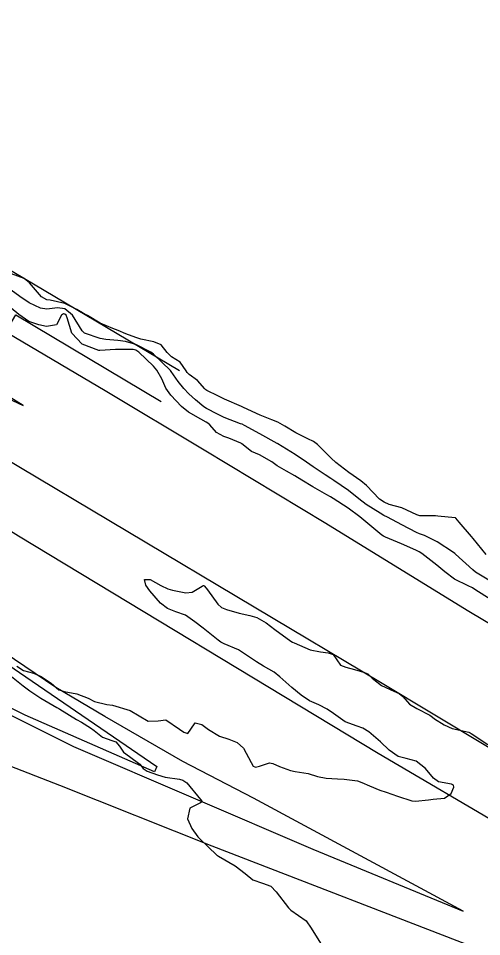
# Model space of a CAD drawing. Header units: metres. Extents: x 286371 to 293043, y 7462578 to 7466404.
# Drawn here: x 286758.4 to 286810.2, y 7466002.9 to 7466105.3 of the extents above; entities that cross this region are included whole.
import ezdxf

# ---------------------------------------------------------------- set-up
doc = ezdxf.new("R2010")
doc.units = ezdxf.units.M
doc.header["$MEASUREMENT"] = 0
for name, color, linetype in [('Canteiro', 45, 'Continuous'), ('Curvas de Nivel 1m', 11, 'Continuous'), ('Pontes_Viadutos_Tubos', 190, 'Continuous'), ('Vias primárias', 230, 'Continuous')]:
    doc.layers.add(name, color=color, linetype=linetype)

msp = doc.modelspace()

# ---------------------------------------------------------------- linework, layer by layer
at = {"layer": 'Canteiro'}
msp.add_lwpolyline([(286723.36, 7466056.87), (286748.83, 7466038.96), (286773.9, 7466021.84), (286773.65, 7466021.23), (286759.2, 7466027.56), (286747.91, 7466033.19), (286739.68, 7466036.96), (286733.76, 7466039.74), (286730.63, 7466040.55), (286723.15, 7466041.86)], close=True, dxfattribs=at)
at = {"layer": 'Curvas de Nivel 1m', "flags": 128}
for points, elevation in [([(286810.69, 7466045.49), (286809.23, 7466047.3), (286809.06, 7466047.52), (286807.68, 7466049.12), (286807.31, 7466049.54), (286807.26, 7466049.57), (286807.23, 7466049.58), (286805.27, 7466049.79), (286805.04, 7466049.81), (286803.27, 7466049.82), (286802.95, 7466049.93), (286801.28, 7466050.69), (286799.86, 7466051.08), (286799.29, 7466051.32), (286798.79, 7466051.67), (286797.32, 7466053.18), (286796.7, 7466053.7), (286795.34, 7466054.65), (286793.91, 7466055.75), (286793.36, 7466056.24), (286791.83, 7466057.78), (286791.39, 7466058.11), (286790.78, 7466058.41), (286789.41, 7466059.07), (286788.2, 7466059.83), (286787.43, 7466060.28), (286786.75, 7466060.54), (286785.44, 7466061.06), (286783.57, 7466061.9), (286783.45, 7466061.96), (286783.36, 7466062), (286781.47, 7466062.82), (286780.72, 7466063.2), (286779.48, 7466063.8), (286779.38, 7466063.86), (286779.28, 7466063.97), (286778.44, 7466064.93), (286777.51, 7466065.6), (286777.3, 7466065.79), (286777.18, 7466066), (286776.49, 7466066.97), (286775.54, 7466067.57), (286775.04, 7466068.04), (286774.4, 7466068.9), (286773.56, 7466069.23), (286772.13, 7466069.52), (286771.57, 7466069.7), (286770.43, 7466070.11), (286769.58, 7466070.48), (286769, 7466070.72), (286767.59, 7466071.3), (286766.15, 7466072.18), (286765.61, 7466072.48), (286764.97, 7466072.83), (286763.62, 7466073.5), (286762, 7466073.87), (286761.63, 7466073.92), (286761.02, 7466074.25), (286759.67, 7466075.83), (286759.09, 7466076.28), (286757.68, 7466076.81)], 699), ([(286811.16, 7466042.53), (286809.51, 7466043.51), (286809.18, 7466043.77), (286807.27, 7466045.54), (286807.2, 7466045.6), (286807.03, 7466045.72), (286805.22, 7466046.9), (286803.78, 7466047.6), (286803.24, 7466047.8), (286802.9, 7466047.95), (286801.25, 7466048.81), (286799.65, 7466049.66), (286799.27, 7466049.86), (286798.83, 7466050.11), (286797.28, 7466051.07), (286796.45, 7466051.71), (286795.31, 7466052.62), (286793.69, 7466053.75), (286793.33, 7466053.99), (286792.71, 7466054.39), (286791.35, 7466055.28), (286790.62, 7466055.8), (286789.37, 7466056.67), (286787.43, 7466057.84), (286787.39, 7466057.87), (286787.35, 7466057.89), (286785.41, 7466058.95), (286783.7, 7466059.9), (286783.43, 7466060.03), (286783.24, 7466060.09), (286781.44, 7466060.79), (286780.66, 7466061.17), (286779.45, 7466061.79), (286779.16, 7466061.98), (286778.23, 7466062.76), (286777.48, 7466063.44), (286776.92, 7466064.01), (286776.29, 7466064.81), (286775.51, 7466065.92), (286775.42, 7466066.04), (286773.54, 7466067.86), (286773.25, 7466068.07), (286771.56, 7466068.94), (286770.39, 7466069.28), (286769.56, 7466069.38), (286768.22, 7466069.49), (286767.57, 7466069.6), (286765.84, 7466070.18), (286765.58, 7466070.45), (286764.5, 7466072.2), (286763.61, 7466072.9), (286762.81, 7466073.04), (286761.61, 7466072.87), (286760.9, 7466072.97), (286759.63, 7466073.58), (286758.59, 7466074.29), (286757.65, 7466074.98)], 698), ([(286811.13, 7466040.5), (286809.54, 7466041.51), (286809.15, 7466041.76), (286808.66, 7466042.01), (286807.16, 7466042.73), (286806.06, 7466043.56), (286805.19, 7466044.31), (286803.5, 7466045.6), (286803.21, 7466045.79), (286802.83, 7466045.99), (286801.22, 7466046.67), (286799.46, 7466047.43), (286799.23, 7466047.54), (286799.05, 7466047.67), (286797.26, 7466049.15), (286796.57, 7466049.7), (286795.28, 7466050.65), (286793.59, 7466051.75), (286793.3, 7466051.93), (286792.9, 7466052.16), (286791.31, 7466053.03), (286790.08, 7466053.8), (286789.33, 7466054.28), (286788.37, 7466054.79), (286787.35, 7466055.38), (286786.73, 7466055.85), (286785.38, 7466056.61), (286784.47, 7466056.98), (286783.39, 7466057.84), (286783.36, 7466057.87), (286783.29, 7466057.91), (286781.94, 7466058.47), (286781.4, 7466058.66), (286780.57, 7466059.11), (286779.82, 7466059.97), (286779.61, 7466060.15), (286779.43, 7466060.26), (286778.81, 7466060.61), (286777.44, 7466061.37), (286776.65, 7466062.02), (286775.47, 7466063.26), (286774.9, 7466064.04), (286774.45, 7466065.1), (286773.91, 7466066.06), (286773.52, 7466066.51), (286771.9, 7466068.09), (286771.55, 7466068.31), (286771.27, 7466068.38), (286769.55, 7466068.39), (286769.3, 7466068.38), (286767.55, 7466068.26), (286767.44, 7466068.27), (286765.56, 7466068.98), (286764.4, 7466070.2), (286763.9, 7466071.91), (286763.76, 7466072.21), (286763.61, 7466072.33), (286763.47, 7466072.36), (286763.27, 7466072.22), (286762.68, 7466071.14), (286761.58, 7466070.94), (286760.74, 7466071.11), (286759.59, 7466071.51), (286758.49, 7466072.29), (286757.62, 7466073)], 697), ([(286758.25, 7466033.05), (286759, 7466032.54), (286760.14, 7466032.27), (286760.99, 7466031.87), (286762.1, 7466031.12), (286762.97, 7466030.41), (286763.09, 7466030.35), (286763.54, 7466030.22), (286764.96, 7466029.93), (286766.25, 7466029.47), (286766.95, 7466029.09), (286768.33, 7466028.75), (286768.94, 7466028.67), (286770.93, 7466028.09), (286772.92, 7466026.91), (286774.05, 7466026.92), (286774.92, 7466027.03), (286776.44, 7466026.01), (286776.9, 7466025.66), (286777.36, 7466025.53), (286777.71, 7466025.99), (286778.2, 7466026.7), (286778.91, 7466026.51), (286779.69, 7466025.96), (286780.89, 7466025.24), (286781.94, 7466024.87), (286782.88, 7466024.53), (286783.59, 7466023.9), (286784.44, 7466022.3), (286784.67, 7466021.89), (286784.84, 7466021.79), (286784.94, 7466021.78), (286785.38, 7466021.88), (286786.47, 7466022.24), (286786.85, 7466022.18), (286787.62, 7466021.84), (286788.84, 7466021.38), (286789.36, 7466021.29), (286790.82, 7466021.04), (286791.85, 7466020.74), (286792.82, 7466020.54), (286794.09, 7466020.47), (286794.81, 7466020.44), (286796.3, 7466020.23), (286796.81, 7466020.07), (286797.67, 7466019.69), (286798.8, 7466019.19), (286799.5, 7466018.96), (286800.79, 7466018.54), (286802.38, 7466018.02), (286802.78, 7466017.96), (286804.26, 7466018.11), (286804.78, 7466018.19), (286806.05, 7466018.3), (286806.79, 7466018.81), (286807.06, 7466019.55), (286807.03, 7466019.77), (286806.81, 7466019.86), (286805.38, 7466020.14), (286804.82, 7466020.52), (286803.91, 7466021.6), (286802.85, 7466022.45), (286801.76, 7466022.72), (286800.85, 7466022.97), (286799.84, 7466023.66), (286798.88, 7466024.6), (286797.59, 7466025.69), (286796.9, 7466026.11), (286796.27, 7466026.35), (286794.92, 7466026.83), (286793.62, 7466027.75), (286792.94, 7466028.24), (286792.01, 7466028.72), (286790.95, 7466029.16), (286790.04, 7466029.81), (286788.98, 7466030.66), (286787.64, 7466031.84), (286787, 7466032.38), (286785.83, 7466033.05), (286785.02, 7466033.51), (286784.49, 7466033.89), (286783.04, 7466034.87), (286781.44, 7466035.54), (286781.05, 7466035.72), (286780.75, 7466035.95), (286779.07, 7466037.28), (286778.14, 7466037.99), (286777.09, 7466038.71), (286776.03, 7466039.09), (286775.11, 7466039.46), (286774.33, 7466040.05), (286773.13, 7466041.43), (286772.67, 7466042.07), (286772.53, 7466042.69), (286773.15, 7466042.71), (286774.35, 7466042.05), (286775.14, 7466041.65), (286775.66, 7466041.5), (286777.13, 7466041.21), (286777.85, 7466041.28), (286778.95, 7466041.98), (286779.08, 7466042.04), (286779.14, 7466042.02), (286779.21, 7466041.97), (286779.55, 7466041.56), (286780.7, 7466039.95), (286781.11, 7466039.58), (286781.67, 7466039.37), (286783.1, 7466038.94), (286784.3, 7466038.69), (286785.09, 7466038.47), (286786.13, 7466037.87), (286787.07, 7466037.11), (286788.87, 7466035.83), (286789.05, 7466035.73), (286789.24, 7466035.63), (286791.04, 7466034.86), (286792.18, 7466034.64), (286793.04, 7466034.54), (286793.61, 7466034.33), (286794.02, 7466033.75), (286794.41, 7466033.14), (286795.01, 7466032.91), (286795.97, 7466032.68), (286797, 7466032.38), (286797.48, 7466032.18), (286797.95, 7466031.69), (286798.98, 7466030.86), (286800.38, 7466030.24), (286800.96, 7466030), (286801.38, 7466029.64), (286802.12, 7466028.79), (286802.93, 7466028.3), (286804.4, 7466027.58), (286804.69, 7466027.35), (286804.92, 7466027.14), (286805.98, 7466026.49), (286806.9, 7466026.07), (286808.74, 7466025.67), (286808.9, 7466025.6), (286809.02, 7466025.51), (286810.88, 7466024.3)], 697), ([(286757.11, 7466032.31), (286758.97, 7466030.83), (286759.73, 7466030.27), (286760.95, 7466029.47), (286762.73, 7466028.43), (286762.94, 7466028.31), (286763.07, 7466028.22), (286764.92, 7466027.07), (286765.5, 7466026.77), (286766.51, 7466026.17), (286766.9, 7466025.84), (286767.85, 7466025.11), (286768.88, 7466024.74), (286769.34, 7466024.58), (286769.75, 7466024.12), (286770.19, 7466023.44), (286770.86, 7466022.97), (286771.99, 7466022.08), (286772.36, 7466021.6), (286772.83, 7466021.31), (286773.97, 7466020.91), (286774.82, 7466020.63), (286776.42, 7466020.41), (286776.82, 7466020.31), (286777.25, 7466020), (286778.79, 7466018.16), (286778.94, 7466017.97), (286778.9, 7466017.85), (286778.78, 7466017.8), (286777.59, 7466017.17), (286777.33, 7466016), (286777.8, 7466014.92), (286778.5, 7466013.98), (286778.71, 7466013.75), (286780.6, 7466011.95), (286780.68, 7466011.89), (286780.79, 7466011.84), (286782.67, 7466010.77), (286783.76, 7466009.9), (286784.64, 7466009.19), (286785.71, 7466008.8), (286786.63, 7466008.5), (286787.23, 7466007.85), (286788.6, 7466006.08), (286788.87, 7466005.82), (286790.58, 7466004.6), (286791.13, 7466003.79), (286792.19, 7466002.12)], 698)]:
    msp.add_lwpolyline(points, dxfattribs=dict(at, elevation=elevation))
at = {"layer": 'Pontes_Viadutos_Tubos'}
for points in [[(286723.72, 7466047.29), (286732.08, 7466046.43), (286736.81, 7466044.04), (286756.74, 7466077.71), (286776.42, 7466066.02)], [(286723.31, 7466043.31), (286730.94, 7466042.52), (286738.35, 7466038.79), (286758.14, 7466072.23), (286774.38, 7466062.58)]]:
    msp.add_lwpolyline(points, dxfattribs=at)
at = {"layer": 'Vias primárias'}
for points in [[(286497.89, 7466192.69), (286515.06, 7466185.12), (286529.6, 7466178.42), (286545.67, 7466169.96), (286561.62, 7466160.83), (286571.41, 7466154.96), (286584.93, 7466146.83), (286600.49, 7466137.58), (286618.22, 7466126.9), (286631.74, 7466118.78), (286643.56, 7466112.13), (286656.05, 7466105.76), (286671.62, 7466097.65), (286691.22, 7466087.76), (286699.29, 7466083.43), (286729.63, 7466065.52), (286739.18, 7466059.43), (286753.36, 7466050.73), (286758.45, 7466047.58), (286798.64, 7466023.32), (286813.33, 7466014.7)], [(286822.4, 7466017.09), (286798.9, 7466031.23), (286756.55, 7466056.44), (286750.57, 7466059.68), (286744.94, 7466062.47), (286735.4, 7466066.9), (286725.13, 7466071.82), (286690.45, 7466089.76), (286664.5, 7466103.18), (286641.69, 7466115), (286627.75, 7466123.06), (286608.76, 7466134.46), (286587.8, 7466146.95), (286563.5, 7466161.71), (286541.24, 7466174.24), (286534.63, 7466177.66), (286513.07, 7466187.69)], [(286744.51, 7466034.09), (286764.61, 7466024.06), (286791.33, 7466012.61), (286808.13, 7466005.7), (286784.7, 7466018.32), (286776.8, 7466022.41), (286768.08, 7466027.42), (286762.61, 7466030.66), (286755.65, 7466035.34)]]:
    msp.add_lwpolyline(points, dxfattribs=at)
for points in [[(286649.64, 7466121.86, -0.013587), (286656.35, 7466118.67, 0.027764), (286665.81, 7466114.49, -0.007781), (286673.75, 7466111.36, 0.025784), (286681.18, 7466108.73, -0.017541), (286687.97, 7466106.45, -0.004396), (286697.63, 7466102.73), (286724.49, 7466089.32), (286731.25, 7466085.42), (286736.2, 7466082.81), (286747.23, 7466076.11), (286768.15, 7466063.8), (286779.19, 7466057.18), (286792.79, 7466049), (286808.57, 7466039.27), (286836.69, 7466022.54)], [(286697.59, 7465939.91), (286683.72, 7465894.48, -0.142776), (286680.78, 7465889.99, -0.369059), (286676.97, 7465889.99, -0.29096), (286676.26, 7465892.29), (286683.41, 7465916.86), (286691.66, 7465943.62), (286699.6, 7465969.49), (286706.64, 7465990.92), (286715.34, 7466019.97), (286717.91, 7466028.31, -0.065495), (286719.58, 7466031.94, -0.284406), (286723.59, 7466033.9, -0.070147), (286729.48, 7466032.47, 0.013251), (286745.02, 7466026.75), (286763.02, 7466019.76), (286780.05, 7466012.99), (286810.7, 7466001.17), (286839.07, 7465989.88), (286866.74, 7465979.05), (286882.25, 7465973.52)]]:
    msp.add_lwpolyline(points, format="xyb", dxfattribs=at)
msp.add_lwpolyline([(286653, 7466112.73), (286679.64, 7466099.47), (286690.76, 7466094.02), (286702.28, 7466088.13), (286725.11, 7466076.85), (286735.65, 7466072.46), (286747, 7466067.75), (286758.98, 7466062.14), (286748.11, 7466068.83), (286735.49, 7466075.94), (286721.47, 7466083.75), (286698.36, 7466095.57), (286693.71, 7466097.44), (286685.26, 7466100.59), (286675.79, 7466103.96), (286667.54, 7466106.81), (286660.49, 7466109.75)], close=True, dxfattribs=at)

doc.saveas('drawing.dxf')
